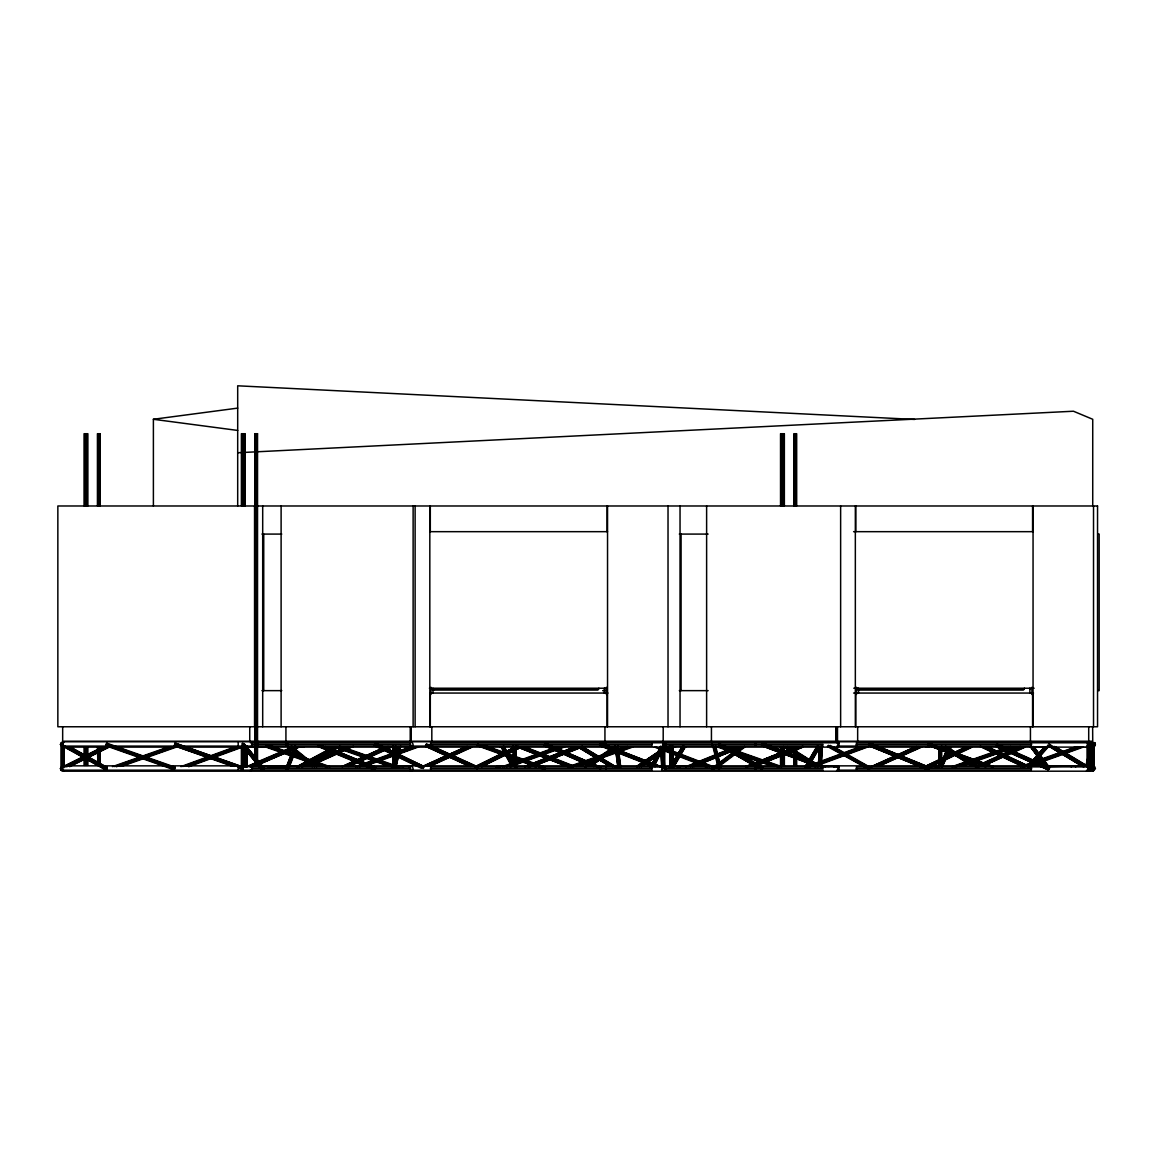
<?xml version="1.0" encoding="UTF-8"?>
<svg xmlns="http://www.w3.org/2000/svg" width="1157" height="1157" viewBox="0 0 1157 1157"><rect width="100%" height="100%" fill="white"/><g stroke="black" fill="none" stroke-linecap="round" stroke-linejoin="round"><path stroke-width="1.5" d="M238.197 746.091L238.197 742.78M238.197 770.172L238.197 766.874M655.209 766.715L600.035 745.224L600.628 743.141L662.484 767.236L661.544 769.81M818.549 763.36L819.17 749.591M818.737 764.271L819.518 747.075M819.387 765.5L820.241 746.583M820.27 765.5L821.137 746.583M820.906 754.335L821.152 749.172M820.993 765.992L821.86 747.075M821.08 765.876L821.86 748.68M821.354 765.081L822.222 746.149M410.359 741.767L410.359 747.104M410.359 765.847L410.359 771.198M651.897 742.78L651.897 746.091L607.584 746.091M651.897 766.874L651.897 770.172L60.945 770.172L60.41 768.523L62.348 765.847L164.569 765.847M985.692 766.729L928.015 745.238M927.972 745.73L928.579 743.633M476.915 769.318L477.957 767.221M543.891 745.238C544.759 747.089 546.827 742.996 544.918 743.141M599.919 769.81L600.685 767.221M500.012 766.874L500.113 765.847M1047.635 745.209L1048.531 745.687L1049.616 744.428L1048.806 743.184M1088.578 769.767L1089.431 767.265L1055.546 746.887M605.82 746.091L605.82 742.78M605.82 770.172L605.82 766.874M997.16 747.176L1048.025 769.81L1049.442 768.523L1049.312 767.236L998.448 744.602M1031.364 742.78L1031.364 746.091L839.027 746.091L838.087 747.104M1031.364 766.874L1031.364 770.172L839.027 770.172L838.087 771.198M374.434 769.81L375.692 767.221L374.434 769.81L317.871 746.41M925.47 766.874L925.614 765.847M928.811 769.318L927.885 769.81L868.893 745.73L870.136 743.141M927.885 769.81L928.203 767.713L929.317 767.713M604.012 746.091L430.679 746.091L430.404 744.428L430.679 742.78L839.027 742.78L839.027 746.091M430.679 770.172L430.679 766.874L839.027 766.874L839.027 770.172M71.17 747.48L106.936 767.265L106.603 769.289L105.504 769.767L61.943 745.687L63.389 743.184M856.469 746.091L856.469 742.78L1094.898 742.78L1094.898 746.091L1094.16 742.78M856.469 770.172L856.469 766.874L865.494 766.874M755.55 742.78L755.55 746.091M755.55 766.874L755.55 770.172M409.882 766.874L410.084 765.847M396.056 753.988L397.56 747.104M396.504 753.8L397.256 750.358M395.246 760.395L395.998 756.953M396.75 753.511L398.254 746.627M395.376 763.837L396.894 756.953M397.646 753.511L399.151 746.627M396.258 762.882L397.01 759.44M398.514 752.556L399.266 749.114M395.752 766.035L399.888 747.104M396.2 765.847L400.336 746.916M400.582 746.149L396.056 766.802L394.797 765.847M817.797 766.729L761.668 745.73L762.81 743.141M606.716 688.227L431.431 688.227L432.501 689.991L597.938 689.991L598.878 688.227M856.975 688.227L858.017 689.991L1023.453 689.991L1024.393 688.227M477.349 745.73L478.275 743.141M544.368 769.81L545.178 767.713M1085.772 766.006L1088.187 756.476M1088.043 758.992L1086.264 765.876L1088.245 768.523L1086.336 771.198M1086.466 765.5L1088.245 758.63M1087.002 766.368L1088.332 761.205M287.833 769.81L286.213 769.318L286.126 767.713L294.731 746.352M64.04 747.104L62.276 744.428L64.04 741.767M64.04 771.198L62.276 768.523L64.04 765.847M1093.9 765.876L1094.16 744.428L1093.9 743.633L1093.9 769.318L1092.729 744.428L1091.731 743.141L1090.111 743.633M498.103 766.874L498.421 765.847M712.206 742.78L712.206 746.091M712.206 766.874L712.206 770.172M251.705 742.78L251.705 746.091L249.97 747.104M251.705 766.874L251.705 770.172L249.97 771.198L250.346 770.172M421.264 768.219L374.376 745.687L374.608 744.428L375.75 743.184L423.954 766.498M374.376 745.687L375.75 743.184M1086.336 741.767L1088.245 744.428L1086.336 747.104M232.485 766.296L174.23 745.73L175.155 743.141L243.389 767.221L242.478 769.81M113.357 747.104L62.348 747.104L60.41 744.428L62.348 741.767L286.025 741.767M664.827 746.091L665.362 744.428L663.424 741.767M665.477 746.091L665.477 742.78M664.827 770.172L665.362 768.523L663.424 765.847M665.477 770.172L665.477 766.874M286.546 741.767L1089.576 741.767L1091.514 744.428L1089.576 747.104M1089.576 771.198L1091.514 768.523L1089.576 765.847M1092.758 771.198L1094.696 768.523M678.248 766.874L678.595 765.847M62.218 769.81L61.22 768.523L61.22 744.428L62.218 743.141L62.218 769.81L63.114 769.81M61.22 768.523L62.218 767.221L63.837 767.713M1089.518 757.705L1090.805 769.752L1091.687 769.752L1092.425 769.275L1090.154 744.428L1088.26 743.141M1093.9 745.238L1094.175 744.428M1087.985 769.767L1090.154 768.523L1090.154 744.428M1093.799 765.992L1092.729 744.428M827.443 746.496L868.965 769.26M868.907 769.723L870.238 767.322L833.474 746.67M249.117 766.874L249.493 765.847M285.895 768.523L293.43 748.449M286.213 769.318L293.516 750.054M286.95 769.81L295.613 746.352M289.048 766.108L296.351 746.843M289.655 764.994L294.529 752.151M289.366 766.917L297.045 746.843M174.244 745.73L234.35 766.382M175.141 743.141L243.375 767.221M1092.425 769.275L1090.342 746.149M939.643 766.209L948.19 746.93M939.513 766.917L948.06 747.639M940.251 765.76L945.949 752.918M940.627 766.021L946.325 753.178M947.742 749.967L949.174 746.742M941.408 766.455L949.94 747.191M943.302 762.998L945.443 758.182M942.261 766.455L950.808 747.191M942.275 766.917L951.416 746.742M287.529 745.73L286.025 744.428L287.934 743.141M241.712 745.209L243.158 745.701L244.272 744.428L242.695 743.17M651.854 764.517L660.43 746.843M652.418 763.707L660.213 747.639M652.519 764.025L660.329 747.972M652.736 764.502L661.327 746.829M653.488 764.994L661.283 748.926M654.356 764.994L661.385 750.531M654.472 765.312L659.938 754.075M654.255 766.108L660.502 753.25M755.319 766.252L719.235 745.73L718.757 744.428L719.828 743.141M761.595 769.81L761.118 768.523L762.868 767.221M673.475 761.711L682.124 746.655M673.273 762.492L681.921 747.451M672.419 764.227L682.789 746.164M674.473 761.783L676.209 758.775M672.419 765.732L683.657 746.164M673.172 766.223L684.409 746.655M673.504 767.019L684.742 747.451M674.169 766.296L685.407 746.728M106.936 767.265L105.504 769.767M805.402 766.223L816.799 746.655M805.214 767.019L816.596 747.451M805.185 767.25L817.449 746.178M806.429 766.296L808.179 763.287M809.943 760.279L811.693 757.257M813.443 754.248L815.193 751.24M806.053 767.25L818.317 746.178M807.673 766.223L819.069 746.655M808.02 767.019L819.445 747.205M808.7 766.296L820.096 746.728M1029.875 763.707L1043.845 747.653M1029.354 764.546L1044.467 747.147M1029.701 764.502L1044.829 747.104M1033.548 761.292L1046.347 746.569M1043.73 750.329L1047.23 746.308M1034.286 761.783L1047.085 747.06M1040.591 755.145L1047.577 747.104M1031.118 766.643L1033.447 763.967M1035.139 761.783L1048.56 746.569M835.99 766.874L836.93 765.847M411.834 747.104L413.136 744.428L411.834 741.767M409.708 766.874L410.663 765.847M411.834 771.198L413.136 768.523L411.834 765.847M496.136 766.874L497.091 765.847M649.742 766.874L650.827 765.847M433.427 689.991L434.179 689.326M858.942 689.991L859.694 689.326M836.525 747.104L838.116 744.428L836.525 741.767M833.937 766.874L835.094 765.847M836.525 771.198L838.116 768.523L836.525 765.847M243.78 766.874L244.98 765.847M63.057 745.209L61.943 745.687M391.876 766.874L393.192 765.847M714.028 766.672L739.8 747.321M715.33 766.426L740.596 747.321M716.082 766.672L742.707 746.771M719.264 765.384L744.486 746.525M720.016 765.63L745.238 746.771M1083.241 766.874L1084.63 765.847L1049.081 766.498M392.064 766.874L393.467 765.847M1071.208 766.874L1072.597 765.847M660.285 766.874L661.688 765.847M668.963 766.874L670.366 765.847L680.475 766.527M1090.371 766.874L1091.774 765.847M585.023 766.715L587.915 764.705M589.896 763.215L595.161 759.686M600.035 756.186L609.652 749.649M590.663 763.215L593.555 761.205M600.801 756.186L605.154 753.178M586.382 766.513L597.967 758.486M600.873 756.476L615.365 746.439M588.204 766.31L598.357 759.281M605.603 754.263L615.741 747.234M594.655 762.492L598.993 759.484M593.266 763.794L599.066 759.773M601.958 757.777L604.865 755.767M607.758 753.757L612.111 750.748M593.107 764.3L604.706 756.273M592.586 764.791L599.832 759.773M602.725 757.777L605.632 755.767M609.97 752.759L612.877 750.748M1087.262 744.428L1088.26 745.73L1089.88 745.238M662.354 745.73L663.091 743.633M1091.543 757.777L1090.82 745.73L1092.439 745.238M636.639 766.368L642.612 762.347M645.592 760.337L659.013 751.312M636.9 766.368L659.259 751.312M636.712 766.802L642.685 762.781M645.664 760.785L650.133 757.763M653.112 755.767L659.085 751.746M637.377 766.802L658.246 752.759M664.219 748.738L667.199 746.728M639.387 766.513L657.277 754.465M664.74 749.447L669.209 746.439M642.077 765.225L645.056 763.215M649.525 760.207L654.009 757.184M641.238 766.223L656.149 756.186M663.612 751.168L669.57 747.147M641.311 766.657L656.221 756.62M663.424 751.616L671.132 746.598M715.142 746.583L720.363 767.221L718.439 768.523L719.394 769.81M242.319 745.701L261.959 769.781L263.55 769.304L243.896 745.209M297.349 766.397L332.811 747.292M296.93 766.889L333.476 747.292M298.448 766.86L303.076 764.372M298.68 766.889L335.675 746.959M302.165 766.021L337.613 746.93M302.151 766.831L330.338 751.544M332.97 750.213L339.58 746.554M304.797 765.659L331.003 751.544M334.084 749.881L340.259 746.554M63.534 766.484L102.727 747.06M63.953 766.484L103.147 747.06M64.951 766.194L82.205 757.647M85.343 756.085L101.006 748.319M66.036 766.194L83.29 757.647M86.413 756.085L105.229 746.757M68.046 766.194L107.225 746.771M71.835 764.632L78.097 761.523M69.782 766.194L109.973 746.467M69.637 766.672L110.392 746.467M475.484 766.498L500.822 754.06M505.58 751.732L513.491 747.856M475.758 766.498L501.111 754.06M505.855 751.732L513.78 747.856M477.046 766.194L500.807 754.538M507.142 751.428L515.053 747.552L515.125 766.368M477.783 766.194L503.136 753.757M506.303 752.209L517.396 746.771M479.793 766.194L503.555 754.538M506.723 752.976L519.406 746.771M488.804 762.304L496.729 758.413M481.63 766.18L503.816 755.304M506.983 753.757L519.652 747.538M484.494 765.11L519.348 748.015M481.616 766.657L519.638 748.015M925.065 766.498L938.096 760.279M941.35 758.732L951.112 754.06M954.38 752.513L964.143 747.856M925.224 766.498L938.255 760.279M941.509 758.732L951.285 754.06M954.539 752.513L965.936 747.075M926.786 766.194L938.182 760.756M947.945 756.099L951.213 754.538M954.467 752.99L964.229 748.333M927.205 766.194L938.602 760.756M941.856 759.209L967.917 746.771M929.245 766.194L969.942 746.771M932.383 765.399L937.257 763.07M956.796 753.742L966.572 749.085M931.168 766.18L939.31 762.289M942.565 760.742L953.975 755.304M957.229 753.742L971.88 746.757M931.255 766.657L939.397 762.767M944.126 760.438L971.967 747.234M304.913 765.717L309.845 763.461M312.578 761.957L341.055 749.158M313.909 761.696L333.621 752.672M336.904 751.168L340.187 749.649M305.506 766.209L310.423 763.953M315.355 761.696L348.214 746.641M307.545 766.267L312.462 763.996M315.76 762.492L350.253 746.684M329.138 756.519L335.718 753.511M309.237 766.31L343.73 750.503M347.013 748.998L351.945 746.742M312.216 765.298L315.499 763.794M318.233 762.289L336.861 754.002M339.58 752.498L345.075 750.242M347.794 748.738L353.275 746.482M975.539 766.498L978.75 765.037M983.566 762.839L1007.675 751.891M1010.885 750.445L1017.307 747.523M976.841 766.252L1020.214 746.554M978.489 766.324L1000.993 756.114M1004.204 754.653L1009.02 752.455M1012.23 751.009L1020.272 747.35M985.316 764.213L1023.873 746.699M986.762 764.213L1002.83 756.909M1007.646 754.726L1012.476 752.527M1015.687 751.067L1025.319 746.699M985.909 764.705L1025.015 747.191M342.11 766.513L353.362 761.407M358.193 759.209L380.711 748.998M342.544 766.513L385.99 746.8M343.528 766.267L351.569 762.622M358.005 759.701L380.523 749.476M344.685 766.267L381.68 749.476M384.905 748.029L388.116 746.569M346.695 766.324L356.356 761.957M359.567 760.496L390.14 746.627M350.499 764.936L356.935 762.015M363.37 759.093L373.017 754.711M348.445 766.397L391.876 746.684M349.862 766.151L391.688 747.176M422.392 766.498L464.275 747.523M422.927 766.498L445.488 756.273M448.714 754.812L463.205 748.246M423.693 766.267L467.197 746.554M429.956 764.068L436.406 761.147M442.842 758.225L446.067 756.765M425.371 766.324L447.918 756.114M451.143 754.653L467.254 747.35M430.346 764.864L435.191 762.68M427.367 766.397L470.87 746.699M429.565 766.165L472.302 746.699M431.72 765.428L471.998 747.191M871.539 766.513L894.245 756.288M897.485 754.827L915.332 746.8M871.973 766.513L894.679 756.288M897.919 754.827L914.131 747.538M872.985 766.267L895.692 756.056M898.931 754.595L916.778 746.569M875.733 765.544L882.212 762.622M887.086 760.424L890.326 758.978M906.538 751.674L913.032 748.753M874.75 766.324L918.542 746.627M876.775 766.382L920.567 746.684M881.142 764.936L921.681 746.684M878.915 766.151L921.507 747.176M246.73 766.541L255.249 762.998M258.257 761.581L289.843 748.116M248.336 766.31L254.93 763.475M258.213 762.073L279.632 752.86M282.93 751.443L289.51 748.608M249.073 766.31L255.668 763.475M258.966 762.073L290.248 748.608M251.112 766.397L256.059 764.271M259.356 762.853L282.409 752.932M285.707 751.515L290.638 749.389M260.47 762.926L285.186 752.31M252.978 766.469L292.504 749.476M295.802 748.058L299.099 746.641M255.957 765.544L285.591 752.788M288.888 751.37L298.766 747.118M254.583 766.252L299.056 747.118M686.115 766.57L734.42 747.162M687.735 766.382L696.022 763.042M699.334 761.711L715.894 755.015M719.206 753.67L727.493 750.329M688.429 766.382L696.716 763.042M700.028 761.711L728.187 750.329M731.513 748.998L736.474 746.988M690.469 766.513L738.513 747.104M704.888 761.277L709.848 759.281M721.447 754.595L729.734 751.255M692.334 766.643L740.379 747.234M695.343 765.789L698.654 764.444M703.63 762.449L730.125 751.732M733.437 750.401L736.749 749.056M693.954 766.455L698.915 764.444M702.227 763.114L730.4 751.732M733.712 750.401L740.335 747.726M747.06 766.556L752.05 764.546L747.22 766.411M755.362 763.215L780.237 753.178M785.213 751.168L793.514 747.827M747.48 766.556L782.32 752.513M785.632 751.168L795.582 747.147M756.837 763.042L780.064 753.67M785.039 751.66L793.326 748.319M749.635 766.382L797.737 746.974M756.649 764.502L783.188 753.8M786.514 752.455L799.776 747.104M759.006 763.967L778.907 755.94M793.832 749.91L802.134 746.569M756.779 765.298L803.218 746.569M758.254 765.124L803.045 747.06M745.73 766.57L780.122 752.903M783.405 751.602L788.307 749.649M746.106 766.57L780.512 752.903M783.781 751.602L793.615 747.697M755.405 763.157L758.674 761.856M761.957 760.554L779.977 753.395M748.217 766.411L753.135 764.459M756.403 763.157L759.686 761.856M767.872 758.602L780.975 753.395M770.663 758.905L775.58 756.953M768.393 760.207L778.227 756.302M797.882 748.492L802.784 746.54M768.248 760.699L779.702 756.143M784.62 754.19L791.171 751.587M796.088 749.635L802.64 747.032M524.728 766.57L574.219 747.046M525.119 766.57L530.065 764.618M533.363 763.316L544.904 758.761M548.201 757.459L559.757 752.903M563.054 751.602L572.946 747.697M526.233 766.411L546.032 758.602M549.329 757.3L560.87 752.744M564.168 751.443L575.709 746.887M535.474 763.157L543.718 759.903M550.327 757.3L560.219 753.395M565.166 751.443L570.112 749.49M528.026 766.57L577.502 747.032M530.051 766.715L533.348 765.413M536.646 764.112L563.04 753.699M566.337 752.397L579.527 747.191M537.643 764.112L549.185 759.556M554.131 757.604L564.038 753.699M567.335 752.397L578.876 747.841M535.46 765.254L550.313 759.397M553.61 758.095L579.99 747.682M537.499 764.603L550.689 759.397M553.986 758.095L580.38 747.682M808.092 765.992L859.984 746.843M808.092 766.484L861.661 746.728M809.987 766.672L813.328 765.428M821.701 762.347L863.541 746.901M820.371 763.765L866.116 747.089M820.718 764.256L867.793 746.959M180.94 766.614L235.088 746.843M182.792 766.484L208.246 757.228M211.557 755.984L236.939 746.728M186.465 766.05L238.906 746.901M188.446 766.223L210.516 758.197M213.828 756.967L240.974 747.089M188.649 766.729L210.675 758.688M214.031 757.459L242.811 746.959M502.543 766.614L551.773 748.695M504.423 766.484L519.695 760.93M523.094 759.686L551.947 749.186M555.346 747.957L558.744 746.728M506.404 766.672L560.726 746.901M510.092 766.223L521.981 761.913M525.365 760.67L554.232 750.17M557.631 748.941L562.721 747.089M510.28 766.729L523.861 761.783M527.245 760.554L564.602 746.959M355.488 766.628L362.228 764.213M365.554 763.013L392.425 753.381M395.766 752.166L410.894 746.757M362.358 764.705L357.325 766.513L374.159 760.496M367.391 762.897L372.424 761.089M390.892 754.465L377.457 759.296L412.76 746.641M395.925 752.672L407.669 748.449M359.35 766.715L414.741 746.843M369.647 763.895L374.68 762.087M383.068 759.079L391.456 756.071M368.027 764.502L393.192 755.463M368.186 764.994L376.575 761.986M379.93 760.785L393.351 755.969M398.37 754.162L418.53 746.93M1020.517 766.628L1075.938 746.757M1022.325 766.513L1077.745 746.641M1024.263 766.715L1034.344 763.099M1037.699 761.899L1061.215 753.467M1064.57 752.267L1079.683 746.843M1027.937 766.31L1081.853 747.046M1028.168 766.802L1083.646 746.93M112.475 766.628L139.202 757.242M142.542 756.056L169.255 746.655M114.326 766.541L171.106 746.569M116.279 766.758L173.058 746.786M119.894 766.382L143.28 758.153M146.621 756.982L175.011 747.003M121.745 766.296L143.454 758.659M146.794 757.473L176.847 746.901M568.738 766.628L582.101 761.942M585.442 760.756L625.518 746.655M570.575 766.541L627.369 746.569M572.527 766.758L629.321 746.786M576.157 766.382L631.274 747.003M577.994 766.296L633.11 746.901M952.081 766.628L1002.179 749.013M1005.52 747.841L1008.861 746.655M953.918 766.541L970.622 760.67M973.963 759.498L1010.712 746.569M955.87 766.758L1012.664 746.786M959.5 766.382L972.863 761.682M976.204 760.511L1004.594 750.517M1007.935 749.346L1014.617 747.003M961.337 766.296L1016.453 746.901M153.389 505.985L153.389 419.282L237.691 408.117M500.113 747.104L503.613 746.815M677.019 766.57L685.797 765.847L685.913 766.874M925.614 747.104L929.1 746.815M672.101 747.104L675.558 746.843M930.633 766.484L939.238 765.847M397.039 766.556L408.652 765.847L408.942 766.874M822.555 766.556L834.183 765.847M237.691 452.749L1073.465 411.227L1092.729 419.282L1092.729 505.985M251.358 747.104L263.767 746.858M1081.072 741.825L1084.63 741.767M1030.092 747.104L1044.265 746.829M267.759 766.527L299.779 765.92M429.825 531.67L607.541 531.67M853.591 531.67L1033.056 531.67M261.959 534.086L281.773 534.086M679.304 534.086L708.127 534.086M1098.123 534.086L1099.15 534.086L1099.15 690.642L1098.123 690.642M429.406 688.227L431.127 688.227M853.794 688.227L1034.156 688.227M603.983 688.632L605.4 688.632M1029.499 688.632L1030.901 688.632M431.749 689.326L598.617 689.326M857.265 689.326L1024.133 689.326M261.959 690.642L281.773 690.642M602.667 690.642L606.268 690.642M679.304 690.642L708.127 690.642M429.825 693.057L607.975 693.057M853.591 693.057L1033.49 693.057M1089.475 741.218L1092.729 741.218L1092.627 726.77M1090.01 741.767L1094.898 742.78M60.945 742.78L62.753 742.78M250.346 742.78L410.561 742.78M60.41 744.428L62.276 744.428M252.284 744.428L410.648 744.428M430.404 744.428L651.998 744.428M664.147 744.428L823.133 744.428M856.194 744.428L1031.581 744.428M1088.245 744.428L1091.514 744.428M1094.696 744.428L1095.433 744.428M868.893 745.73L918.484 765.804M62.753 746.091L109.308 746.091M112.88 746.091L177.339 746.091M180.911 746.091L427.092 746.091M664.147 746.091L823.292 746.091M116.105 747.104L181.866 747.104M184.31 747.104L430.635 747.104M433.152 747.104L606.572 747.104M608.842 747.104L769.709 747.104M772.326 747.104L999.691 747.104M1002.266 747.104L1093.495 747.104M97.955 765.312L97.434 747.292M245.212 765.312L241.394 765.312L241.394 747.292M169.096 765.847L367.998 765.847M370.298 765.847L1093.495 765.847L1095.433 768.523L1094.16 770.172M249.97 765.847L250.346 766.874L410.561 766.874M869.095 766.874L924.631 766.874L923.778 765.847M928.189 766.874L1043.686 766.874M1047.215 766.874L1090.979 766.874M1091.413 766.874L1094.898 766.874M286.82 767.221L288.44 767.713M1088.26 767.221L1089.431 767.265M60.41 768.523L62.276 768.523M252.284 768.523L410.648 768.523M430.404 768.523L651.998 768.523M664.147 768.523L823.133 768.523M856.194 768.523L1031.581 768.523M1088.245 768.523L1091.514 768.523M661.978 770.172L823.292 770.172M1087.725 770.172L1090.979 770.172M1093.495 771.198L62.348 771.198L60.945 770.172M296.944 746.959L304.031 747.104M256.608 765.92L286.806 766.513M914.608 419.441L237.691 385.802L237.691 505.985M680.634 746.8L685.653 747.104M925.774 765.847L937.387 766.556M500.243 765.847L506.896 766.252M512.103 746.872L515.458 747.104M822.41 765.977L829.28 766.484M396.909 765.977L403.779 766.484M405.326 746.815L408.811 747.104M153.389 419.282L237.691 430.433M728.201 747.841L781.655 766.628M728.028 748.333L779.804 766.541M721.071 746.786L726.075 748.55M732.757 750.893L761.147 760.887M764.488 762.058L777.851 766.758M719.119 747.003L729.141 750.517M735.823 752.874L774.235 766.382M717.268 746.901L732.309 752.195M735.65 753.366L759.021 761.595M762.362 762.767L772.384 766.296M341.517 746.655L393.293 764.878M339.681 746.569L393.12 765.37M337.728 746.786L392.83 766.165M337.439 747.581L390.878 766.382M337.265 748.073L389.041 766.296M269.711 745.484L301.442 756.649M304.783 757.821L329.832 766.628M267.86 745.397L302.932 757.734M306.272 758.905L327.981 766.541M265.908 745.614L304.32 759.122M307.661 760.294L326.028 766.758M265.633 746.41L305.708 760.511M310.727 762.275L322.413 766.382M265.459 746.901L305.535 761.002M312.216 763.36L320.561 766.296M106.502 743.633L174.967 767.713M106.213 744.428L174.693 768.523M105.938 745.238L174.418 769.318M174.721 744.428L242.956 768.523M239.34 768.147L242.666 769.318M484.971 745.542L545.294 767.221M483.062 745.441L544.99 767.713M477.74 744.428L544.687 768.523M477.465 745.238L536.053 766.31M539.393 767.51L544.412 769.318M479.027 746.323L535.922 766.802M929.042 743.141L932.426 744.37M939.209 746.843L993.371 766.614M940.728 747.465L993.212 766.614M928.999 743.633L991.636 766.484M940.424 747.957L991.202 766.484M928.767 744.428L988.02 766.05M928.435 745.238L985.995 766.238M933.092 747.089L982.177 764.994M762.55 743.141L825.548 766.614M772.76 747.335L823.943 766.484M762.159 743.633L823.249 766.484M761.798 744.428L821.239 766.672M767.265 747.089L815.15 764.994M761.61 745.238L817.753 766.238M763.577 746.352L814.759 765.486M663.568 747.581L713.233 766.599M663.38 748.073L711.381 766.455M663.077 748.868L709.429 766.614M656.149 747.133L659.461 748.391M662.773 749.664L707.462 766.773M654.312 746.988L659.273 748.883M664.234 750.792L705.625 766.628M602.088 743.792L660.604 766.585M600.628 743.633L662.484 767.727M603.419 744.934L611.778 748.189M615.119 749.505L626.819 754.06M630.16 755.362L640.197 759.267M645.201 761.219L658.579 766.426M600.396 744.428L657.234 766.57M602.826 746.525L651.304 765.413M599.688 745.715L653.184 766.556M525.278 747.046L573.583 765.92M523.716 746.887L573.698 766.411M532.813 750.792L541.143 754.046M544.47 755.347L554.478 759.252M559.467 761.205L567.798 764.459M521.894 747.032L538.555 753.554M541.895 754.856L571.876 766.57M518.191 746.54L569.837 766.715M517.295 746.54L535.619 753.699M538.945 755L565.599 765.413M517.743 747.032L567.725 766.556M517.41 747.032L535.734 754.19M539.061 755.492L565.715 765.905M881.605 747.827L929.129 767.221M869.717 743.141L928.709 767.221M881.793 748.319L926.048 766.382M869.211 743.633L928.203 767.713M868.82 744.428L927.813 768.523M873.101 746.569L881.301 749.91M884.57 751.255L889.487 753.265M896.039 755.94L900.956 757.951M904.239 759.281L912.425 762.622M868.705 745.238L927.697 769.318M327.445 747.263L375.692 767.221M325.334 746.583L375.244 767.221M329.326 748.449L375.895 767.713M321.487 745.701L374.723 767.713M319.433 745.817L374.333 768.523M327.156 749.36L333.823 752.108M337.15 753.496L342.139 755.55M345.466 756.938L353.782 760.366M357.108 761.754L362.098 763.808M317.669 745.918L374.232 769.318M545.424 743.141L548.678 744.558M555.186 747.393L599.066 766.513M556.3 748.102L598.559 766.513M545.699 743.633L600.96 767.713M581.754 759.932L586.628 762.058M589.868 763.475L596.376 766.296M545.612 744.428L600.873 768.523M545.222 745.238L593.975 766.484M544.672 745.73L591.806 766.267M544.166 745.73L591.285 766.267M997.045 744.37L1049.544 767.727M1002.352 747.292L1007.27 749.476M1010.553 750.936L1013.836 752.397M1020.402 755.319L1025.319 757.502M1033.519 761.161L1038.451 763.345M996.944 745.166L1049.442 768.523M996.553 745.961L1049.052 769.318M996.929 746.684L1046.145 768.581M996.003 746.453L1048.502 769.81M428.726 744.602L476.886 766.498M426.586 743.879L476.351 766.498M426.022 744.37L477.378 767.727M425.617 745.166L472.172 766.324M433.369 748.883L438.185 751.067M446.212 754.726L455.844 759.093M459.054 760.554L468.686 764.936M425.545 745.961L470.494 766.397M426.369 746.453L468.108 765.428M425.834 746.453L469.178 766.165M989.409 747.653L1027.792 765.717M990.421 748.405L1027.214 765.717M986.545 746.641L996.134 751.153M999.344 752.672L1026.534 765.457M1001.007 754.176L1005.809 756.432M984.911 746.684L1024.9 765.515M982.915 746.742L1024.495 766.31M980.702 746.482L993.501 752.498M995.787 753.511L1023.887 766.802M980.124 746.482L992.923 752.498M996.119 754.002L1021.718 766.05M385.107 747.841L423.664 766.498M375.779 743.662L423.983 766.975M384.674 748.319L389.49 750.647M397.516 754.538L400.741 756.099M413.584 762.304L421.625 766.194M375.533 744.428L423.737 767.742M375.099 745.209L423.303 768.508M374.362 745.209L417.735 766.18M69.102 746.627L107.182 767.742M68.509 747.104L105.837 767.742M102.38 765.934L107.051 768.523M61.842 744.428L106.603 769.289M61.711 745.209L106.01 769.767M830.249 745.412L870.064 767.771M828.34 745.296L869.688 768.523M827.891 746.034L869.254 769.26M726.798 746.713L761.306 766.339M724.528 745.817L762.174 767.221M730.414 749.779L735.129 752.455M744.529 757.821L747.668 759.599M750.806 761.378L753.945 763.172M719.148 743.633L761.508 767.713M718.757 744.428L761.118 768.523M721.505 746.627L754.451 765.356M718.786 745.238L756.447 766.643M1054.316 746.439L1089.749 767.742M1049.616 744.428L1089.663 768.523M1049.168 745.209L1084.586 766.513M1048.531 745.687L1082.417 766.064M1050.715 747.06L1081.52 765.587M1047.938 745.687L1081.824 766.064M582.043 746.41L615.914 766.787M585.471 748.695L597.793 756.114M602.407 758.891L614.729 766.296M582.101 747.22L614.425 766.672M580.163 747.089L612.501 766.541M582.853 749.071L585.934 750.922M590.547 753.699L593.628 755.55M605.95 762.955L609.03 764.82M577.936 746.655L610.274 766.108M578.283 747.089L609.074 765.616M577.227 746.655L609.551 766.108M949.883 748.738L961.886 756.143M972.372 762.622L978.374 766.339M945.746 746.439L959.746 755.217M965.242 758.471L968.235 760.337M971.244 762.188L978.735 766.816M945.703 747.22L956.203 753.699M963.694 758.327L977.188 766.672M943.765 747.06L951.271 751.703M960.267 757.257L975.25 766.513M969.147 762.955L972.155 764.82M941.61 746.612L947.612 750.329M952.616 753.554L973.095 766.079M940.974 746.612L943.982 748.478M952.978 754.031L972.458 766.079M789.537 747.118L817.088 764.459M791.157 748.521L807.875 759.122M810.912 761.046L813.949 762.984M787.584 746.598L808.859 760.091M787.093 747.321L808.367 760.814M793.326 751.905L799.415 755.752M785.198 747.089L804.954 759.614M812.547 764.43L815.584 766.353M783.578 746.569L801.815 758.124M809.408 762.94L815.483 766.802M1091.76 767.293L1092.729 768.523M1089.156 767.221L1090.154 768.523M62.218 745.73L61.22 744.428M713.623 769.81L712.524 768.523M64.083 765.847L65.486 766.874M1074.318 765.847L1075.721 766.874M940.974 765.847L942.362 766.874M515.458 765.847L516.846 766.874M515.848 765.847L517.136 766.874M65.631 765.847L66.904 766.874M291.954 746.424L316.671 766.628M291.145 746.424L315.456 766.324M290.421 746.916L314.574 766.628M286.025 744.428L312.853 766.324M286.155 745.238L312.202 766.527M246.455 765.847L247.656 766.874M498.262 765.847L499.217 766.874L498.812 765.847M838.087 741.767L839.027 742.78M838.087 765.847L839.027 766.874M244.127 743.647L263.782 767.742M246.803 747.176L263.174 767.25M244.272 744.428L263.926 768.523M250.331 752.542L256.883 760.568M241.943 743.647L247.396 750.343M243.158 745.701L262.798 769.781M243.751 747.104L260.123 767.178M242.796 746.554L260.267 767.959M1033.693 746.467L1048.661 766.296M1033.881 747.263L1048.849 767.105M1040.736 757.3L1047.157 765.804M1032.463 746.655L1047.447 766.484M1037.858 754.971L1041.069 759.223M1031.726 747.147L1046.695 766.975M1032.174 748.68L1043.932 764.271M1030.873 747.147L1045.841 766.975M1030.222 746.655L1044.12 765.066M504.192 746.655L515.039 766.223M503.526 746.164L515.255 767.019M503.223 746.728L514.084 766.296M502.485 747.22L505.826 753.25M507.489 756.259L511.669 763.779M506.911 755.68L508.588 758.688M501.617 747.22L504.944 753.25M505.754 754.971L510.758 763.996M500.938 746.728L510.96 764.791M679.014 765.847L679.361 766.874M924.298 765.847L924.559 766.874M715.662 746.149L720.883 766.802M714.259 746.583L719.48 767.221M713.088 745.354L718.309 765.992M712.596 745.238L718.005 766.802M618.012 746.149L618.46 749.591M618.923 753.033L620.716 766.802M617.722 746.959L620.456 765.992M617.26 746.583L617.722 750.025M618.388 755.188L618.836 758.616M619.516 763.779L619.964 767.221M616.999 747.451L619.472 766.368M616.102 747.451L618.576 766.368M616.319 752.238L617.216 759.122M617.664 762.564L618.127 765.992M615.394 746.959L617.867 765.876M615.134 746.149L615.582 749.591M616.03 753.033L617.838 766.802M1090.082 745.397L1092.468 767.756M1089.373 744.92L1089.735 748.362M1090.473 755.246L1090.834 758.688M1089.677 750.821L1091.687 769.752M1087.45 746.149L1088.187 753.033M834.313 765.847L834.414 766.874M1091.716 745.73L1092.96 766.368M1091.861 762.94L1092.063 766.368M663.453 746.149L664.639 768.523L664.653 746.149M663.54 752.238L664.378 767.713L663.641 767.221L664.378 767.713L664.364 745.238M663.163 746.959L664.277 767.597M662.44 747.451L663.453 766.368M661.544 747.451L662.556 766.368M660.835 746.959L661.949 765.992L662.035 758.992M660.56 746.149L661.659 766.802M673.186 766.802L672.709 746.149L672.68 749.591M672.911 765.992L672.477 747.075L672.521 750.401M672.795 762.434L672.868 765.876M671.754 746.583L672.231 767.221M671.711 747.451L671.798 750.893M670.872 746.583L671.335 767.221M670.091 746.959L670.583 765.992M669.903 749.591L669.831 746.149L669.787 749.591M669.99 753.033L670.293 766.802M250.331 765.847L250.346 766.874M1093.524 505.985L1093.524 726.77M1089.88 743.633L1089.88 769.318M1089.156 745.73L1089.156 769.81M1088.708 726.77L1088.708 741.218L62.666 741.218L62.666 726.77M1088.26 745.73L1088.26 766.368M1087.537 745.238L1087.537 765.992M1087.262 746.149L1087.262 766.802M1033.056 505.985L1033.056 726.77M1032.579 505.985L1032.579 531.67M1032.579 693.057L1032.579 726.77M1031.914 687.287L1031.914 694.46M1030.439 726.77L1030.439 741.218M1029.875 688.227L1029.875 693.057M941.624 746.149L941.624 759.918M941.35 746.959L941.35 762.434M940.627 749.172L940.627 764.661M939.744 749.172L939.744 764.661M939.021 748.68L939.021 765.876M938.746 749.591L938.746 766.802M858.523 688.227L858.523 693.057M857.655 726.77L857.655 741.218M856.484 687.287L856.484 694.46M855.818 505.985L855.818 531.67M855.818 693.057L855.818 726.77M855.341 505.985L855.341 726.77M840.633 505.985L840.633 726.77M837.509 726.77L837.509 741.218M836.352 726.77L836.352 741.218M835.817 726.77L835.817 741.218M796.681 505.811L796.681 433.73L793.933 433.73L793.933 505.811M796.681 749.085L796.681 765.312L793.933 765.312L793.933 758.095M796.146 433.73L796.146 505.811M796.146 754.494L796.146 765.312M795.307 433.73L795.307 505.811M795.307 749.085L795.307 765.312M794.454 433.73L794.454 505.811M794.454 749.085L794.454 765.312M793.933 750.893L793.933 754.494M784.359 505.811L784.359 433.73L780.541 433.73L780.541 505.811M784.359 747.292L784.359 750.893M784.359 754.494L784.359 765.312L780.541 765.312L780.541 756.302M783.636 433.73L783.636 505.811M783.636 747.292L783.636 750.893M783.636 754.494L783.636 765.312M782.45 433.73L782.45 505.811M782.45 747.292L782.45 750.893M782.45 754.494L782.45 765.312M781.279 433.73L781.279 505.811M781.279 747.292L781.279 750.893M781.279 754.494L781.279 765.312M780.541 747.292L780.541 750.893M711.439 726.77L711.439 741.218M706.623 505.985L706.623 726.77M681.083 534.086L681.083 690.642M680.041 505.985L680.041 726.77M672.405 746.959L672.405 750.517M671.682 746.583L671.682 750.893M670.062 746.959L670.062 765.992M669.787 753.033L669.787 766.802M668.023 505.985L668.023 726.77M663.641 744.862L663.641 768.089M663.207 726.77L663.192 741.218M661.761 758.197L661.761 766.802M607.541 505.985L607.541 726.77M607.078 505.985L607.078 531.67M607.078 693.057L607.078 726.77M606.398 687.287L606.398 694.46M604.937 726.77L604.937 741.218M604.359 688.227L604.359 693.057M516.123 746.149L516.123 756.476M516.123 759.918L516.123 766.802M515.848 746.959L515.848 765.992M514.229 746.583L514.229 763.779M513.506 746.959L513.506 755.68M513.506 758.992L513.506 762.55M513.231 746.149L513.231 763.36M433.007 688.227L433.007 693.057M431.821 726.77L431.821 741.218M430.968 687.287L430.968 694.46M430.303 505.985L430.303 531.67M430.303 693.057L430.303 726.77M429.825 505.985L429.825 726.77M415.117 505.985L415.117 726.77M413.121 505.985L413.121 726.77M411.241 726.77L411.241 741.218M410.229 726.77L410.229 741.218M395.694 746.149L395.694 753.033M395.694 756.476L395.694 766.802M395.419 746.959L395.419 765.992M394.696 746.583L394.696 767.221M393.799 746.583L393.799 767.221M393.076 747.075L393.076 765.992M392.802 746.149L392.802 766.802M285.924 726.77L285.924 741.218M281.108 505.985L281.108 726.77M263.738 534.086L263.738 690.642M262.697 505.985L262.697 726.77M256.999 433.73L256.999 759.903M256.16 433.73L256.16 765.312M255.307 433.73L255.307 765.312M254.554 505.985L254.554 726.77M249.738 726.77L249.738 741.218M247.164 746.149L247.164 766.802M246.889 752.238L246.889 765.992M246.166 748.304L246.166 767.221M245.212 505.811L245.212 433.73L241.394 433.73L241.394 505.811M245.212 747.292L245.27 767.221M244.489 433.73L244.489 505.811M244.489 747.292L244.489 765.312M244.272 763.36L244.272 766.802M243.303 433.73L243.303 505.811M243.303 747.292L243.303 765.312M242.131 433.73L242.131 505.811M242.131 747.292L242.131 765.312M100.182 505.811L100.182 433.73L97.434 433.73L97.434 505.811M100.182 747.292L100.182 763.504M99.661 433.73L99.661 505.811M99.661 747.292L99.661 763.504M98.808 433.73L98.808 505.811M98.808 747.292L98.808 763.504M97.955 433.73L97.955 505.811M97.955 747.292L97.955 763.504M87.874 505.811L87.874 433.73L84.056 433.73L84.056 505.811M87.874 747.292L87.874 754.494M87.874 759.903L87.874 765.312L84.056 765.312L84.056 759.903M87.151 433.73L87.151 505.811M87.151 747.292L87.151 765.312M85.965 433.73L85.965 505.811M85.965 747.292L85.965 765.312M84.779 433.73L84.779 505.811M84.779 747.292L84.779 765.312M84.056 747.292L84.056 754.494M64.112 746.149L64.112 766.802M63.837 746.959L63.837 765.992M63.114 744.862L63.114 767.221M61.495 743.633L61.495 769.318M106.675 743.141L105.764 745.73L174.23 769.81L175.155 767.221L106.675 743.141M416.636 747.046L398.182 753.67L416.694 747.046M257.534 433.73L254.786 433.73L254.786 765.312L257.534 765.312L257.534 433.73M1097.545 505.985L57.85 505.985L57.85 726.77L1097.545 726.77L1097.545 505.985"/></g></svg>
